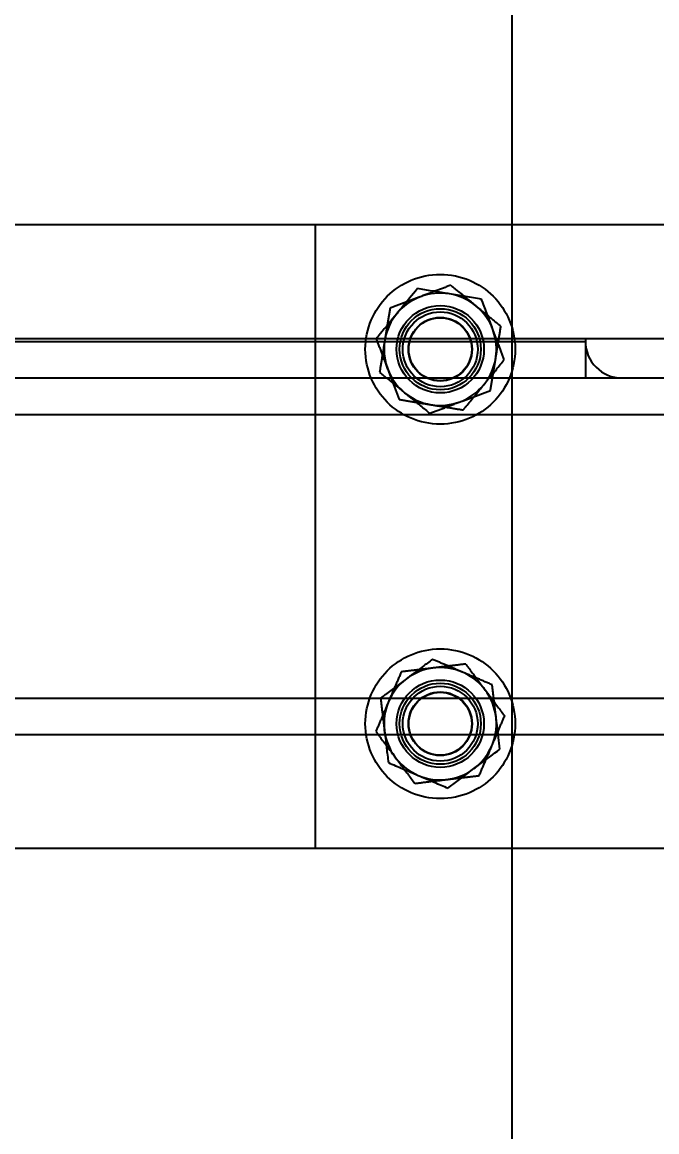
# Model space of a CAD drawing. Header units: metres. Extents: x 0 to 63075, y 0 to 44550.
# Drawn here: x 13905 to 14006.7, y 29087.2 to 29265 of the extents above; entities that cross this region are included whole.
import ezdxf

# ---------------------------------------------------------------- set-up
doc = ezdxf.new("R2010")
doc.units = ezdxf.units.M
doc.header["$LTSCALE"] = 75
doc.linetypes.add('HIDDEN2', pattern=[4.7625, 3.175, -1.5875])
for name, color, linetype in [('18_COTAS', 7, 'Continuous'), ('SDM', 7, 'Continuous'), ('SL4', 4, 'Continuous'), ('ST1', 7, 'HIDDEN2')]:
    doc.layers.add(name, color=color, linetype=linetype)
doc.styles.add('ROMANS', font='ROMANS.SHX')
doc.dimstyles.new('75___1-75', dxfattribs={"dimscale": 75, "dimtxt": 2.5, "dimasz": 2, "dimexe": 1.5, "dimexo": 1, "dimgap": 0.5, "dimtad": 1, "dimdec": 0, "dimzin": 12, "dimtxsty": 'ROMANS', "dimcen": 0, "dimclrd": 256, "dimclre": 256, "dimclrt": 3, "dimazin": 3, "dimtfac": 1, "dimtdec": 0, "dimtmove": 0, "dimatfit": 0, "dimfxl": 1, "dimlwd": -1, "dimlwe": -1, "dimarcsym": 0})

# ---------------------------------------------------------------- blocks, each defined once
blk = doc.blocks.new('*D27')
at = {"layer": '18_COTAS', "transparency": 16777216}
for p, q in [((12131.24, 27878.33), (12131.24, 30705.37)), ((13913.74, 30509.57), (13913.74, 30705.37)), ((11981.24, 30592.87), (11122.31, 30592.87)), ((13913.74, 30592.87), (12131.24, 30592.87)), ((14063.74, 30592.87), (14213.74, 30592.87))]:
    blk.add_line(p, q, dxfattribs=at)
for points in [[(11981.24, 30617.87), (11981.24, 30567.87), (12131.24, 30592.87)], [(14063.74, 30617.87), (14063.74, 30567.87), (13913.74, 30592.87)]]:
    blk.add_solid(points, dxfattribs=at)
at = {"layer": 'Defpoints', "color": 0, "transparency": 16777216}
for p in [(13913.74, 30592.87), (13913.74, 30434.57), (12131.24, 27803.33)]:
    blk.add_point(p, dxfattribs=at)
at = {"layer": '18_COTAS', "color": 3, "transparency": 16777216, "insert": (11476.78, 30724.12), "char_height": 187.5, "attachment_point": 5, "style": 'ROMANS'}
blk.add_mtext('1782', dxfattribs=at)
blk = doc.blocks.new('A$C429c7d53')
at = {"layer": 'SL4'}
for p, q in [((262.76, 1009.76), (262.76, 2334.74)), ((154.75, 2142.5), (231.25, 2142.5)), ((231.25, 2142.5), (262.76, 2142.5)), ((231.25, 2124.25), (231.25, 2142.5)), ((260.21, 2124.25), (259.67, 2125.68)), ((123.24, 2124.25), (262.76, 2124.25)), ((123.24, 2060.75), (262.76, 2060.75)), ((231.25, 2042.5), (231.25, 2060.75)), ((260.81, 2058.42), (260.53, 2060.75)), ((231.25, 2042.5), (154.75, 2042.5)), ((262.76, 2042.5), (231.25, 2042.5))]:
    blk.add_line(p, q, dxfattribs=at)
at = {"layer": 'SL4', "flags": 128}
blk.add_lwpolyline([(260.08, 2124.25), (260.01, 2124.55), (259.67, 2125.68)], dxfattribs=at)
at = {"layer": 'SL4'}
for centre, start, end in [((251.25, 2122.5), 80.6853, 140.6853), ((251.25, 2122.5), 20.6853, 80.6853), ((251.25, 2122.5), 140.6853, 168.7877), ((251.25, 2062.5), 191.2123, 246.8699), ((251.25, 2062.5), 306.8699, 348.7877), ((251.25, 2062.5), 246.8699, 306.8699)]:
    blk.add_arc(centre, 9, start, end, dxfattribs=at)
for points, knots in [([(247.58, 2132.22), (246.73, 2131.19), (245.65, 2129.86), (244.53, 2128.5), (244.29, 2128.2)], [0, 0, 0, 0, 0.779636, 1, 1, 1, 1]), ([(252.71, 2131.38), (252.59, 2131.4), (251.66, 2131.55), (249.93, 2131.84), (248.37, 2132.09), (247.58, 2132.22)], [0, 0, 0, 0, 0.07009, 0.530784, 1, 1, 1, 1]), ([(257.83, 2130.54), (257, 2130.68), (255.32, 2130.95), (253.58, 2131.24), (252.71, 2131.38)], [0, 0, 0, 0, 0.495458, 1, 1, 1, 1]), ([(259.67, 2125.68), (259.63, 2125.79), (259.3, 2126.67), (258.68, 2128.31), (258.12, 2129.79), (257.83, 2130.54)], [0, 0, 0, 0, 0.07009, 0.530784, 1, 1, 1, 1]), ([(244.29, 2128.2), (243.39, 2127.11), (242.28, 2125.75), (241.21, 2124.44), (240.99, 2124.18)], [0, 0, 0, 0, 0.803647, 1, 1, 1, 1]), ([(242.4, 2060.75), (242.48, 2060.05), (242.66, 2058.53), (242.84, 2057.06), (242.94, 2056.26)], [0, 0, 0, 0, 0.461322, 1, 1, 1, 1]), ([(256.65, 2055.3), (256.96, 2055.53), (258.37, 2056.59), (259.74, 2057.62), (260.81, 2058.42)], [0, 0, 0, 0, 0.220364, 1, 1, 1, 1]), ([(242.94, 2056.26), (243.71, 2055.93), (245.28, 2055.26), (246.9, 2054.57), (247.71, 2054.22)], [0, 0, 0, 0, 0.495458, 1, 1, 1, 1]), ([(247.71, 2054.22), (247.83, 2054.18), (248.69, 2053.81), (250.3, 2053.12), (251.76, 2052.5), (252.49, 2052.18)], [0, 0, 0, 0, 0.07009, 0.530784, 1, 1, 1, 1]), ([(252.49, 2052.18), (252.76, 2052.38), (254.11, 2053.4), (255.52, 2054.45), (256.65, 2055.3)], [0, 0, 0, 0, 0.196353, 1, 1, 1, 1])]:
    blk.add_open_spline(points, degree=3, knots=knots, dxfattribs=at)
at = {"layer": 'ST1'}
for p, q in [((262.76, 2142.5), (337.76, 2142.5)), ((111.5, 2123.75), (274.5, 2123.75)), ((231.25, 2060.75), (231.25, 2124.25)), ((262.76, 2124.25), (337.76, 2124.25)), ((274.5, 2124.25), (274.5, 2123.75)), ((274.5, 2123.75), (274.5, 2117.9)), ((60.2, 2117.9), (325.8, 2117.9)), ((54.35, 2112.05), (331.65, 2112.05)), ((54.35, 2066.6), (331.65, 2066.6)), ((242.42, 2060.75), (242.31, 2061.42)), ((262.76, 2060.75), (337.76, 2060.75)), ((337.76, 2042.5), (262.76, 2042.5))]:
    blk.add_line(p, q, dxfattribs=at)
for centre, radius in [((251.25, 2122.5), 12), ((251.25, 2122.5), 7), ((251.25, 2122.5), 6.5), ((251.25, 2122.5), 6), ((251.25, 2122.5), 5.1), ((251.25, 2122.5), 5.04), ((251.25, 2062.5), 12), ((251.25, 2062.5), 7), ((251.25, 2062.5), 6.5), ((251.25, 2062.5), 6), ((251.25, 2062.5), 5.1), ((251.25, 2062.5), 5.04)]:
    blk.add_circle(centre, radius, dxfattribs=at)
for centre, radius, start, end in [((251.25, 2122.5), 9, 168.7877, 200.6853), ((251.25, 2122.5), 9, 320.6853, 11.2123), ((280.35, 2123.75), 5.85, 180, 270), ((251.25, 2122.5), 9, 200.6853, 260.6853), ((251.25, 2122.5), 9, 260.6853, 320.6853), ((251.25, 2062.5), 9, 66.8699, 126.8699), ((251.25, 2062.5), 9, 126.8699, 186.8699), ((251.25, 2062.5), 9, 6.8699, 66.8699), ((251.25, 2062.5), 9, 348.7877, 6.8699)]:
    blk.add_arc(centre, radius, start, end, dxfattribs=at)
for points, knots in [([(252.93, 2132.76), (252.14, 2132.46), (250.55, 2131.86), (248.9, 2131.23), (248.07, 2130.92)], [0, 0, 0, 0, 0.495458, 1, 1, 1, 1]), ([(252.93, 2132.76), (253.27, 2132.48), (254.58, 2131.41), (255.94, 2130.29), (256.95, 2129.46)], [0, 0, 0, 0, 0.2575513, 1, 1, 1, 1]), ([(248.07, 2130.92), (247.96, 2130.88), (247.08, 2130.55), (245.44, 2129.93), (243.96, 2129.37), (243.21, 2129.08)], [0, 0, 0, 0, 0.07009, 0.5307844, 1, 1, 1, 1]), ([(243.21, 2129.08), (243.07, 2128.25), (242.8, 2126.57), (242.51, 2124.83), (242.37, 2123.96)], [0, 0, 0, 0, 0.495458, 1, 1, 1, 1]), ([(256.95, 2129.46), (257.32, 2129.16), (258.68, 2128.05), (260, 2126.96), (260.97, 2126.17)], [0, 0, 0, 0, 0.268634, 1, 1, 1, 1]), ([(260.13, 2121.04), (260.15, 2121.16), (260.3, 2122.09), (260.59, 2123.82), (260.84, 2125.38), (260.97, 2126.17)], [0, 0, 0, 0, 0.07009, 0.530784, 1, 1, 1, 1]), ([(240.99, 2124.18), (241.29, 2123.39), (241.89, 2121.8), (242.52, 2120.15), (242.83, 2119.32)], [0, 0, 0, 0, 0.495458, 1, 1, 1, 1]), ([(242.37, 2123.96), (242.35, 2123.84), (242.2, 2122.91), (241.91, 2121.18), (241.66, 2119.62), (241.53, 2118.83)], [0, 0, 0, 0, 0.07009, 0.530784, 1, 1, 1, 1]), ([(261.51, 2120.82), (261.21, 2121.61), (260.78, 2122.73), (260.34, 2123.9), (260.21, 2124.25)], [0, 0, 0, 0, 0.698613, 1, 1, 1, 1]), ([(258.21, 2116.8), (258.46, 2117.1), (259.57, 2118.46), (260.66, 2119.78), (261.51, 2120.82)], [0, 0, 0, 0, 0.220364, 1, 1, 1, 1]), ([(259.29, 2115.92), (259.43, 2116.75), (259.7, 2118.43), (259.99, 2120.17), (260.13, 2121.04)], [0, 0, 0, 0, 0.495458, 1, 1, 1, 1]), ([(241.53, 2118.83), (241.87, 2118.55), (243.18, 2117.48), (244.54, 2116.36), (245.55, 2115.54)], [0, 0, 0, 0, 0.257551, 1, 1, 1, 1]), ([(242.83, 2119.32), (242.87, 2119.21), (243.2, 2118.33), (243.82, 2116.69), (244.38, 2115.21), (244.67, 2114.46)], [0, 0, 0, 0, 0.07009, 0.530784, 1, 1, 1, 1]), ([(254.43, 2114.08), (254.54, 2114.12), (255.42, 2114.45), (257.06, 2115.07), (258.54, 2115.63), (259.29, 2115.92)], [0, 0, 0, 0, 0.07009, 0.530784, 1, 1, 1, 1]), ([(254.92, 2112.78), (255.13, 2113.03), (256.2, 2114.34), (257.32, 2115.7), (258.21, 2116.8)], [0, 0, 0, 0, 0.196353, 1, 1, 1, 1]), ([(244.67, 2114.46), (245.5, 2114.32), (247.18, 2114.05), (248.92, 2113.76), (249.79, 2113.62)], [0, 0, 0, 0, 0.495458, 1, 1, 1, 1]), ([(245.55, 2115.54), (245.91, 2115.24), (247.27, 2114.12), (248.6, 2113.04), (249.57, 2112.24)], [0, 0, 0, 0, 0.268634, 1, 1, 1, 1]), ([(249.57, 2112.24), (250.36, 2112.54), (251.95, 2113.14), (253.6, 2113.77), (254.43, 2114.08)], [0, 0, 0, 0, 0.495458, 1, 1, 1, 1]), ([(249.79, 2113.62), (249.91, 2113.6), (250.84, 2113.45), (252.57, 2113.16), (254.13, 2112.91), (254.92, 2112.78)], [0, 0, 0, 0, 0.07009, 0.530784, 1, 1, 1, 1]), ([(250.17, 2071.44), (250.05, 2071.42), (249.13, 2071.31), (247.38, 2071.1), (245.81, 2070.91), (245.01, 2070.81)], [0, 0, 0, 0, 0.07009, 0.530784, 1, 1, 1, 1]), ([(250.01, 2072.82), (248.94, 2072.02), (247.57, 2070.99), (246.16, 2069.93), (245.85, 2069.7)], [0, 0, 0, 0, 0.779636, 1, 1, 1, 1]), ([(254.79, 2070.78), (254.67, 2070.82), (253.81, 2071.19), (252.2, 2071.88), (250.74, 2072.5), (250.01, 2072.82)], [0, 0, 0, 0, 0.07009, 0.5307844, 1, 1, 1, 1]), ([(255.33, 2072.06), (254.49, 2071.96), (252.8, 2071.75), (251.06, 2071.54), (250.17, 2071.44)], [0, 0, 0, 0, 0.495458, 1, 1, 1, 1]), ([(255.33, 2072.06), (255.59, 2071.71), (256.61, 2070.35), (257.67, 2068.95), (258.45, 2067.9)], [0, 0, 0, 0, 0.257551, 1, 1, 1, 1]), ([(245.85, 2069.7), (244.72, 2068.85), (243.31, 2067.8), (241.96, 2066.78), (241.69, 2066.58)], [0, 0, 0, 0, 0.803647, 1, 1, 1, 1]), ([(245.01, 2070.81), (244.68, 2070.04), (244.01, 2068.47), (243.32, 2066.85), (242.97, 2066.04)], [0, 0, 0, 0, 0.495458, 1, 1, 1, 1]), ([(259.56, 2068.74), (258.79, 2069.07), (257.22, 2069.74), (255.6, 2070.43), (254.79, 2070.78)], [0, 0, 0, 0, 0.495458, 1, 1, 1, 1]), ([(258.45, 2067.9), (258.73, 2067.52), (259.79, 2066.11), (260.82, 2064.75), (261.57, 2063.74)], [0, 0, 0, 0, 0.268634, 1, 1, 1, 1]), ([(260.19, 2063.58), (260.17, 2063.7), (260.06, 2064.62), (259.85, 2066.37), (259.66, 2067.94), (259.56, 2068.74)], [0, 0, 0, 0, 0.07009, 0.530784, 1, 1, 1, 1]), ([(242.97, 2066.04), (242.93, 2065.92), (242.56, 2065.06), (241.87, 2063.45), (241.25, 2061.99), (240.93, 2061.26)], [0, 0, 0, 0, 0.07009, 0.530784, 1, 1, 1, 1]), ([(241.69, 2066.58), (241.79, 2065.74), (242, 2064.05), (242.21, 2062.31), (242.31, 2061.42)], [0, 0, 0, 0, 0.495458, 1, 1, 1, 1]), ([(259.53, 2058.96), (259.57, 2059.08), (259.94, 2059.94), (260.63, 2061.55), (261.25, 2063.01), (261.57, 2063.74)], [0, 0, 0, 0, 0.07009, 0.530784, 1, 1, 1, 1]), ([(260.53, 2060.75), (260.52, 2060.82), (260.41, 2061.74), (260.29, 2062.69), (260.19, 2063.58)], [0, 0, 0, 0, 0.07048, 1, 1, 1, 1]), ([(240.93, 2061.26), (241.19, 2060.91), (242.21, 2059.55), (243.27, 2058.15), (244.05, 2057.1)], [0, 0, 0, 0, 0.257551, 1, 1, 1, 1]), ([(242.31, 2061.42), (242.33, 2061.3), (242.36, 2061.08), (242.38, 2060.85), (242.4, 2060.75)], [0, 0, 0, 0, 0.543542, 1, 1, 1, 1]), ([(257.49, 2054.19), (257.82, 2054.96), (258.49, 2056.53), (259.18, 2058.15), (259.53, 2058.96)], [0, 0, 0, 0, 0.495458, 1, 1, 1, 1]), ([(244.05, 2057.1), (244.33, 2056.72), (245.39, 2055.31), (246.42, 2053.95), (247.17, 2052.94)], [0, 0, 0, 0, 0.268634, 1, 1, 1, 1]), ([(252.33, 2053.56), (252.45, 2053.58), (253.37, 2053.69), (255.12, 2053.9), (256.69, 2054.09), (257.49, 2054.19)], [0, 0, 0, 0, 0.07009, 0.5307844, 1, 1, 1, 1]), ([(247.17, 2052.94), (248.01, 2053.04), (249.7, 2053.25), (251.44, 2053.46), (252.33, 2053.56)], [0, 0, 0, 0, 0.495458, 1, 1, 1, 1])]:
    blk.add_open_spline(points, degree=3, knots=knots, dxfattribs=at)

msp = doc.modelspace()

# ---------------------------------------------------------------- block references
at = {"layer": 'SDM'}
msp.add_blockref('A$C429c7d53', (13720.74, 27090.07), dxfattribs=at)

# ---------------------------------------------------------------- dimensions: what is measured, and where the dimension line sits
at = {"layer": '18_COTAS'}
dim = msp.add_linear_dim(base=(13913.73996451, 30592.87116724), p1=(12131.23996451, 27803.3334565), p2=(13913.73996451, 30434.56595658), dimstyle='75___1-75', dxfattribs=at)
dim.commit()
dim.dimension.update_dxf_attribs({"geometry": '*D27', "text_midpoint": (11476.77567879, 30592.87116724), "dimtype": 160})

doc.saveas('drawing.dxf')
